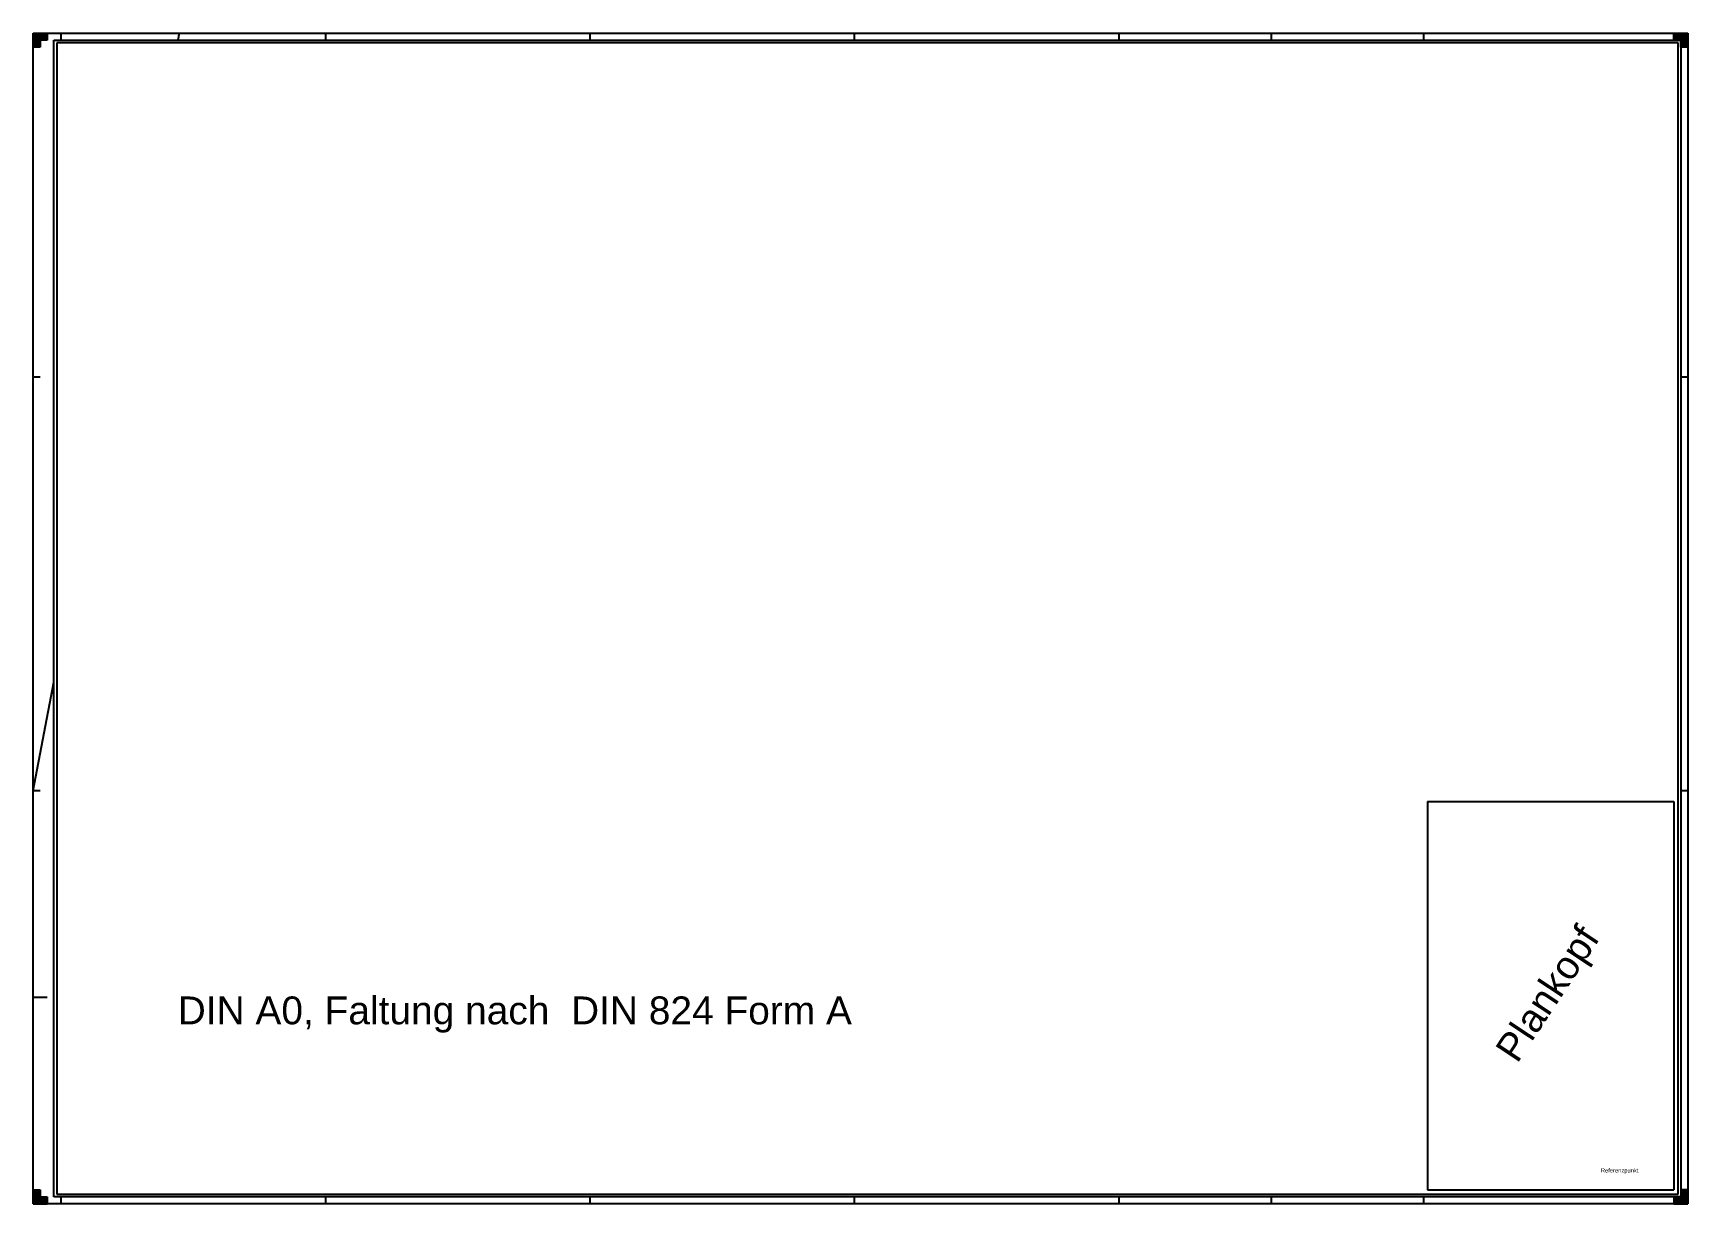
# Model space of a CAD drawing. Header units: millimetres. Extents: x 0 to 1189, y 0 to 841.
import ezdxf

# ---------------------------------------------------------------- set-up
doc = ezdxf.new("R2010")
doc.units = ezdxf.units.MM
for name, color, linetype, true_color in [('Blattrahmen', 2, 'Continuous', 0xffff00), ('Faltmarken', 3, 'Continuous', 0x00ff00), ('Planecken', 2, 'Continuous', 0xffff00), ('Plankopf', 6, 'Continuous', 0xff00ff), ('Text', 3, 'Continuous', 0x00ff00), ('Zeichnungsrahmen rot', 1, 'Continuous', 0xff0000), ('Zeichnungsrahmen_blau', 5, 'Continuous', 0x0000ff)]:
    doc.layers.add(name, color=color, linetype=linetype, true_color=true_color)
doc.styles.add('textstyle0', font='')
doc.styles.add('textstyle1', font='')
doc.styles.add('textstyle2', font='')
doc.styles.get('textstyle0').set_extended_font_data('Liberation Sans')
doc.styles.get('textstyle1').set_extended_font_data('FreeMono')
doc.styles.get('textstyle2').set_extended_font_data('Liberation Sans')

msp = doc.modelspace()

# ---------------------------------------------------------------- hatches: boundary and pattern name
at = {"layer": 'Planecken'}
for points in [[(10, 841), (10, 836), (5, 836), (5, 831), (0, 831), (0, 841)], [(1179, 841), (1189, 841), (1189, 831), (1184, 831), (1184, 836), (1179, 836)], [(0, 0), (0, 10), (5, 10), (5, 5), (10, 5), (10, 0)], [(1179, 0), (1189, 0), (1189, 10), (1184, 10), (1184, 5), (1179, 5)]]:
    msp.add_hatch(color=256, dxfattribs=at).paths.add_polyline_path(points)

# ---------------------------------------------------------------- linework, layer by layer
at = {"layer": 'Blattrahmen'}
for p, q in [((0, 0), (0, 841)), ((0, 841), (1189, 841)), ((1189, 841), (1189, 0)), ((1189, 0), (0, 0))]:
    msp.add_line(p, q, dxfattribs=at)
at = {"layer": 'Faltmarken'}
for p, q in [((20, 841), (20, 836)), ((105, 841), (104, 836)), ((210, 841), (210, 836)), ((400, 841), (400, 836)), ((590, 841), (590, 836)), ((780, 841), (780, 836)), ((889.5, 841), (889.5, 836)), ((999, 841), (999, 836)), ((0, 594), (5, 594)), ((1184, 594), (1189, 594)), ((0, 297), (15, 374.7)), ((0, 297), (5, 297)), ((1184, 297), (1189, 297)), ((0, 148.5), (10, 148.5)), ((20, 5), (20, 0)), ((210, 5), (210, 0)), ((400, 5), (400, 0)), ((590, 5), (590, 0)), ((780, 5), (780, 0)), ((889.5, 5), (889.5, 0)), ((999, 5), (999, 0))]:
    msp.add_line(p, q, dxfattribs=at)
at = {"layer": 'Planecken'}
for p, q in [((0, 841), (10, 841)), ((0, 831), (0, 841)), ((10, 836), (5, 836)), ((5, 836), (5, 831)), ((10, 841), (10, 836)), ((1179, 841), (1189, 841)), ((1179, 836), (1179, 841)), ((1184, 836), (1179, 836)), ((1184, 831), (1184, 836)), ((1189, 841), (1189, 831)), ((5, 831), (0, 831)), ((1189, 831), (1184, 831)), ((0, 0), (0, 10)), ((0, 10), (5, 10)), ((0, 0), (10, 0)), ((5, 10), (5, 5)), ((5, 5), (10, 5)), ((10, 5), (10, 0)), ((1184, 5), (1179, 5)), ((1179, 5), (1179, 0)), ((1179, 0), (1189, 0)), ((1189, 10), (1184, 10)), ((1184, 10), (1184, 5)), ((1189, 0), (1189, 10))]:
    msp.add_line(p, q, dxfattribs=at)
at = {"layer": 'Plankopf'}
for p, q in [((1002, 289), (1179, 289)), ((1002, 289), (1002, 10)), ((1179, 289), (1179, 10)), ((1002, 10), (1179, 10))]:
    msp.add_line(p, q, dxfattribs=at)
at = {"layer": 'Zeichnungsrahmen rot'}
for p, q in [((1182, 834), (17, 834)), ((17, 834), (17, 7)), ((1182, 7), (1182, 834)), ((17, 7), (1182, 7))]:
    msp.add_line(p, q, dxfattribs=at)
at = {"layer": 'Zeichnungsrahmen_blau'}
for p, q in [((15, 5), (15, 836)), ((15, 836), (1184, 836)), ((1184, 836), (1184, 5)), ((1184, 5), (15, 5))]:
    msp.add_line(p, q, dxfattribs=at)

# ---------------------------------------------------------------- texts
at = {"layer": 'Plankopf', "insert": (1090.5, 149.5), "char_height": 20, "attachment_point": 5, "rotation": 56.5, "style": 'textstyle0'}
msp.add_mtext('Plankopf', dxfattribs=at)
at = {"layer": 'Text'}
for s, insert, char_height, attachment_point, style in [('DIN A0, Faltung nach  DIN 824 Form A', (103.9, 149), 20, 1, 'textstyle2'), ('Referenzpunkt', (1126.5, 23.6), 3, 4, 'textstyle1')]:
    msp.add_mtext(s, dxfattribs=dict(at, insert=insert, char_height=char_height, attachment_point=attachment_point, style=style))

doc.saveas('drawing.dxf')
